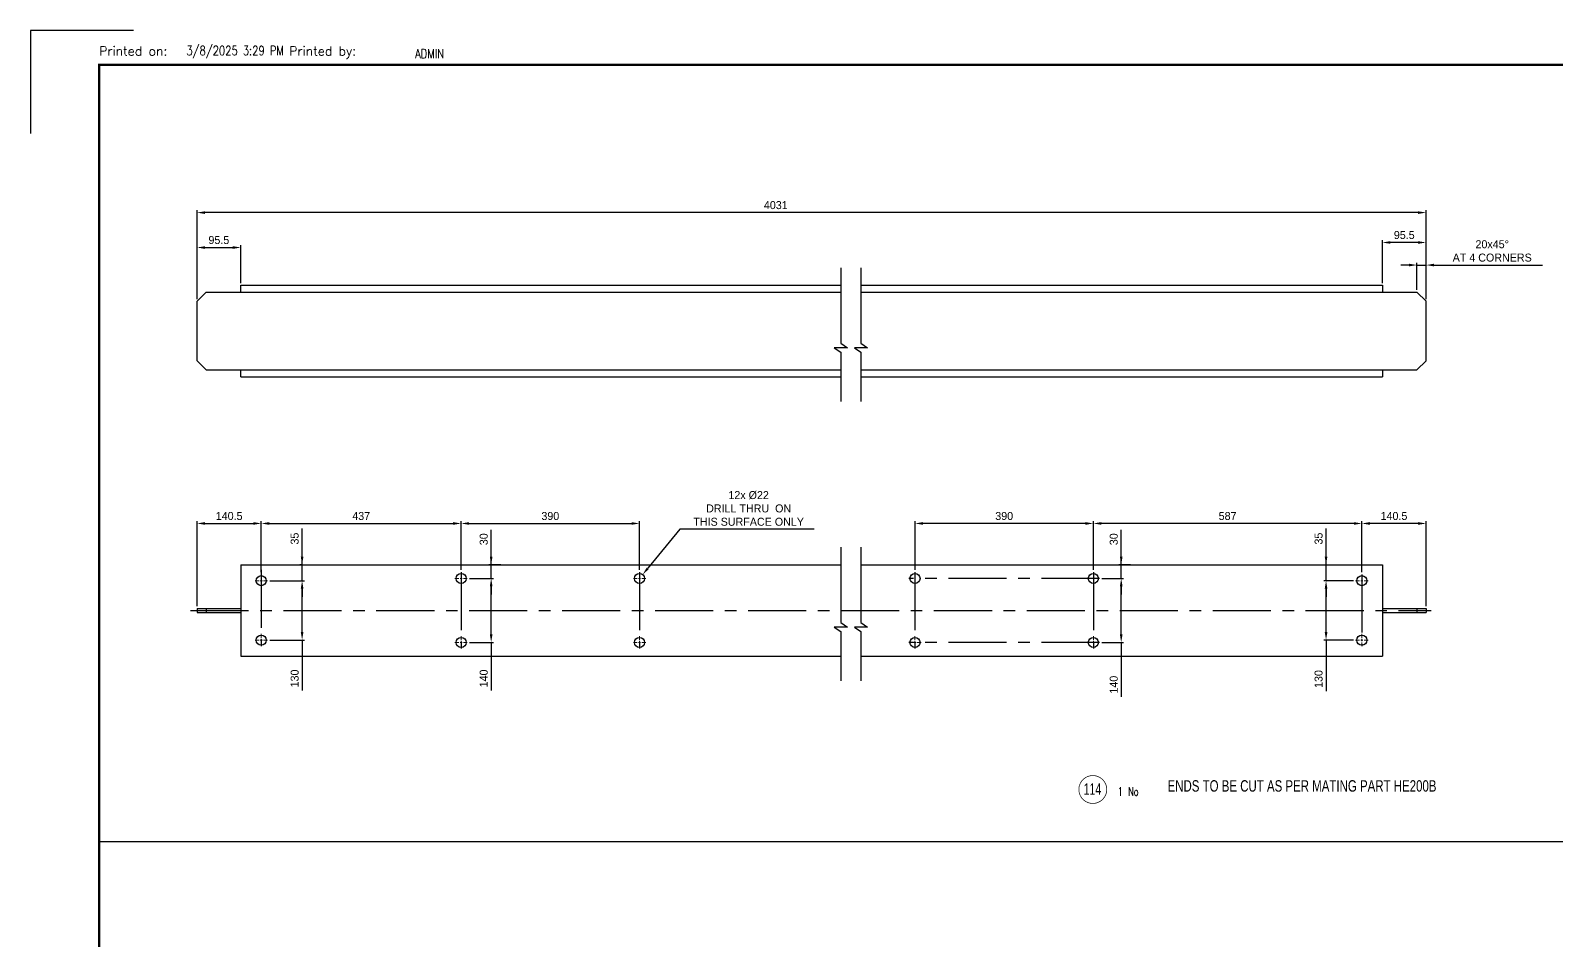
# Model space of a CAD drawing. Header units: millimetres. Extents: x 0 to 16187, y -20471 to 6290.
# Drawn here: x 14129 to 14796, y 1920 to 2318 of the extents above; entities that cross this region are included whole.
import ezdxf
from ezdxf.enums import TextEntityAlignment as Align

# ---------------------------------------------------------------- set-up
doc = ezdxf.new("R2010")
doc.units = ezdxf.units.MM
doc.header["$PDSIZE"] = -1
doc.linetypes.add('CENTERX2', pattern=[20.32, 12.7, -2.54, 2.54, -2.54])
doc.layers.add('BORDER1', color=3, linetype='Continuous')
doc.layers.add('BORDER2', color=7, linetype='Continuous')
doc.styles.add('MtXpl_txt_shx', font='txt.shx', dxfattribs={"height": 0.2})
doc.styles.add('ROMANC', font='ROMANC', dxfattribs={"height": 5})
doc.styles.add('ROMANS', font='ROMANS.shx', dxfattribs={"width": 0.8})
doc.styles.add('ROMANT', font='ROMANT', dxfattribs={"height": 4})
doc.styles.add('SLDTEXTSTYLE0', font='TXT', dxfattribs={"width": 0.75})
doc.styles.add('SLDTEXTSTYLE2', font='TXT', dxfattribs={"width": 0.686449})
doc.dimstyles.new('AM_ISO', dxfattribs={"dimtxt": 3.5, "dimasz": 3.5, "dimexe": 1, "dimexo": 1, "dimgap": 1.5, "dimtad": 1, "dimdsep": 46, "dimtxsty": 'Standard', "dimcen": 0, "dimclrd": 1, "dimclre": 1, "dimclrt": 1, "dimadec": 0, "dimazin": 2, "dimtp": 0.1, "dimtm": 0.1, "dimtfac": 0.71, "dimtdec": 3, "dimtmove": 0, "dimatfit": 3, "dimfxl": 1, "dimlwd": -1, "dimlwe": -1, "dimarcsym": 1})
doc.dimstyles.new('AM_ISO$3', dxfattribs={"dimtxt": 3.5, "dimasz": 3.5, "dimexe": 1, "dimexo": 1, "dimgap": 1.5, "dimtad": 1, "dimtoh": 1, "dimdsep": 46, "dimtxsty": 'Standard', "dimcen": 0, "dimclrd": 1, "dimclre": 1, "dimclrt": 1, "dimadec": 0, "dimazin": 2, "dimtp": 0.1, "dimtm": 0.1, "dimtfac": 0.71, "dimtdec": 3, "dimtofl": 0, "dimtmove": 0, "dimatfit": 0, "dimfxl": 1, "dimlwd": -1, "dimlwe": -1, "dimarcsym": 1})

# ---------------------------------------------------------------- blocks, each defined once
blk = doc.blocks.new('SW_CENTERMARKSYMBOL_40')
at = {"color": 0, "linetype": 'Continuous', "lineweight": 18}
for p, q in [((-1, 0), (-2.7, 0)), ((0, 0), (-0.5, 0)), ((0, 1), (0, 2.7)), ((0, 0), (0, 0.5)), ((0, 0), (0, -0.5)), ((0, 0), (0.5, 0)), ((1, 0), (2.7, 0)), ((0, -1), (0, -2.7))]:
    blk.add_line(p, q, dxfattribs=at)
blk = doc.blocks.new('SW_CENTERMARKSYMBOL_41')
at = {"color": 0, "linetype": 'Continuous', "lineweight": 18}
for p, q in [((-1, 0), (-2.7, 0)), ((0, 0), (-0.5, 0)), ((0, 1), (0, 2.7)), ((0, 0), (0, 0.5)), ((0, 0), (0, -0.5)), ((0, 0), (0.5, 0)), ((1, 0), (2.7, 0)), ((0, -1), (0, -2.7))]:
    blk.add_line(p, q, dxfattribs=at)
blk = doc.blocks.new('SW_CENTERMARKSYMBOL_42')
at = {"color": 0, "linetype": 'Continuous', "lineweight": 18}
for p, q in [((-1, 0), (-2.7, 0)), ((0, 0), (-0.5, 0)), ((0, 1), (0, 2.7)), ((0, 0), (0, 0.5)), ((0, 0), (0, -0.5)), ((0, 0), (0.5, 0)), ((1, 0), (2.7, 0)), ((0, -1), (0, -2.7))]:
    blk.add_line(p, q, dxfattribs=at)
blk = doc.blocks.new('SW_CENTERMARKSYMBOL_43')
at = {"color": 0, "linetype": 'Continuous', "lineweight": 18}
for p, q in [((-1, 0), (-2.7, 0)), ((0, 0), (-0.5, 0)), ((0, 1), (0, 2.7)), ((0, 0), (0, 0.5)), ((0, 0), (0, -0.5)), ((0, 0), (0.5, 0)), ((1, 0), (2.7, 0)), ((0, -1), (0, -2.7))]:
    blk.add_line(p, q, dxfattribs=at)
blk = doc.blocks.new('SW_CENTERMARKSYMBOL_44')
at = {"color": 0, "linetype": 'Continuous', "lineweight": 18}
for p, q in [((-1, 0), (-2.7, 0)), ((0, 0), (-0.5, 0)), ((0, 1), (0, 2.7)), ((0, 0), (0, 0.5)), ((0, 0), (0, -0.5)), ((0, 0), (0.5, 0)), ((1, 0), (2.7, 0)), ((0, -1), (0, -2.7))]:
    blk.add_line(p, q, dxfattribs=at)
blk = doc.blocks.new('SW_CENTERMARKSYMBOL_45')
at = {"color": 0, "linetype": 'Continuous', "lineweight": 18}
for p, q in [((-1, 0), (-2.7, 0)), ((0, 0), (-0.5, 0)), ((0, 1), (0, 2.7)), ((0, 0), (0, 0.5)), ((0, 0), (0, -0.5)), ((0, 0), (0.5, 0)), ((1, 0), (2.7, 0)), ((0, -1), (0, -2.7))]:
    blk.add_line(p, q, dxfattribs=at)
blk = doc.blocks.new('SW_CENTERMARKSYMBOL_47')
at = {"color": 0, "linetype": 'Continuous', "lineweight": 18}
for p, q in [((-1, 0), (-2.7, 0)), ((0, 0), (-0.5, 0)), ((0, 1), (0, 2.7)), ((0, 0), (0, 0.5)), ((0, 0), (0, -0.5)), ((0, 0), (0.5, 0)), ((1, 0), (2.7, 0)), ((0, -1), (0, -2.7))]:
    blk.add_line(p, q, dxfattribs=at)
blk = doc.blocks.new('SW_CENTERMARKSYMBOL_48')
at = {"color": 0, "linetype": 'Continuous', "lineweight": 18}
for p, q in [((-1, 0), (-2.7, 0)), ((0, 0), (-0.5, 0)), ((0, 1), (0, 2.7)), ((0, 0), (0, 0.5)), ((0, 0), (0, -0.5)), ((0, 0), (0.5, 0)), ((1, 0), (2.7, 0)), ((0, -1), (0, -2.7))]:
    blk.add_line(p, q, dxfattribs=at)
blk = doc.blocks.new('SW_CENTERMARKSYMBOL_49')
at = {"color": 0, "linetype": 'Continuous', "lineweight": 18}
for p, q in [((-1, 0), (-2.7, 0)), ((0, 0), (-0.5, 0)), ((0, 1), (0, 2.7)), ((0, 0), (0, 0.5)), ((0, 0), (0, -0.5)), ((0, 0), (0.5, 0)), ((1, 0), (2.7, 0)), ((0, -1), (0, -2.7))]:
    blk.add_line(p, q, dxfattribs=at)
blk = doc.blocks.new('SW_CENTERMARKSYMBOL_50')
at = {"color": 0, "linetype": 'Continuous', "lineweight": 18}
for p, q in [((-1, 0), (-2.7, 0)), ((0, 0), (-0.5, 0)), ((0, 1), (0, 2.7)), ((0, 0), (0, 0.5)), ((0, 0), (0, -0.5)), ((0, 0), (0.5, 0)), ((1, 0), (2.7, 0)), ((0, -1), (0, -2.7))]:
    blk.add_line(p, q, dxfattribs=at)
blk = doc.blocks.new('SW_CENTERMARKSYMBOL_51')
at = {"color": 0, "linetype": 'Continuous', "lineweight": 18}
for p, q in [((-1, 0), (-2.7, 0)), ((0, 0), (-0.5, 0)), ((0, 1), (0, 2.7)), ((0, 0), (0, 0.5)), ((0, 0), (0, -0.5)), ((0, 0), (0.5, 0)), ((1, 0), (2.7, 0)), ((0, -1), (0, -2.7))]:
    blk.add_line(p, q, dxfattribs=at)
blk = doc.blocks.new('*U609')
at = {"layer": 'BORDER1', "color": 154, "true_color": 0x1859a9, "const_width": 1}
blk.add_lwpolyline([(1.81, 811), (1144, 811), (1144, 0), (0, 0), (0, 811)], close=True, dxfattribs=at)
at = {"layer": 'BORDER2'}
blk.add_lwpolyline([(15, 826), (-30, 826), (-30, 781)], dxfattribs=at)
at = {"layer": 'BORDER2', "style": 'ROMANS'}
blk.add_text('Printed on:                 Printed by:', height=4, dxfattribs=at).set_placement((0, 815))
at = {"layer": 'BORDER2', "char_height": 4, "attachment_point": 7, "style": 'ROMANS'}
for s, insert in [('3/8/2025 3:29 PM', (38.14, 813.89)), ('ADMIN', (138.14, 813.89))]:
    blk.add_mtext(s, dxfattribs=dict(at, insert=insert))
at = {"layer": 'BORDER2', "flags": 8}
for tag, height, style, p in [('REV-A', 3.24, 'ROMANS', (986.93, 140.25)), ('RE-A', 8.06, 'ROMANT', (1084.63, 7.17))]:
    blk.add_attdef(tag, text='', height=height, dxfattribs=dict(at, style=style)).set_placement(p, align=Align.CENTER)
at = {"layer": 'BORDER2', "style": 'ROMANS', "width": 3.830216}
blk.add_attdef('DATE-A', text='', height=3.24, dxfattribs=at).set_placement((995.51, 140.25), (1008.51, 140.25), align=Align.FIT)
at = {"layer": 'BORDER2'}
for tag, height, style, p in [('DRN-A', 3.24, 'ROMANS', (1018.38, 140.25)), ('CHD-A', 3.24, 'ROMANS', (1032.35, 140.25)), ('APD-A', 3.24, 'ROMANS', (1046.64, 140.25)), ('CONS_CONT_VEND', 4.2, 'ROMANC', (1061.39, 72.83))]:
    blk.add_attdef(tag, text='', height=height, dxfattribs=dict(at, style=style)).set_placement(p, align=Align.CENTER)
at = {"layer": 'BORDER2', "style": 'ROMANS', "width": 0.8}
for tag, p, height in [('1:X', (997.23, 122.55), 3.5), ('LOC', (1042.74, 122.55), 3.5), ('PROJ_NO', (1118.64, 122.55), 3.5), ('CONS_DRG_NO', (1011, 63), 3)]:
    blk.add_attdef(tag, p, '', height=height, dxfattribs=at)
at = {"layer": 'BORDER2', "lineweight": 30, "width": 0.8, "flags": 104}
blk.add_attdef('COMMENTS-A', text='', height=2.2, dxfattribs=at).set_placement((1055.21, 142.07), align=Align.MIDDLE_LEFT)
at = {"layer": 'BORDER2', "style": 'ROMANS', "width": 0.8}
for tag, p in [('PROJECT_TITLE_1', (1061.07, 55.35)), ('PROJECT_TITLE_2', (1061.07, 49.3))]:
    blk.add_attdef(tag, text='', height=3.5, dxfattribs=at).set_placement(p, align=Align.MIDDLE)
at = {"layer": 'BORDER2', "style": 'ROMANT', "width": 0.8}
for tag, p in [('DRG_TITLE_1', (1061.07, 36.31)), ('DRG_TITLE_2', (1061.07, 28.31)), ('DRG_TITLE_3', (1061.07, 20.31))]:
    blk.add_attdef(tag, text='', height=5, dxfattribs=at).set_placement(p, align=Align.CENTER)
at = {"layer": 'BORDER2', "style": 'ROMANT'}
for tag, p in [('AR', (995, 7.17)), ('PA', (1011.74, 7.17)), ('DC', (1028.45, 7.17)), ('TS', (1120.84, 7.17))]:
    blk.add_attdef(tag, p, '', height=8.06, dxfattribs=at)
for tag, p in [('SRNO', (1074.7, 7.17)), ('SH', (1115.8, 7.18))]:
    blk.add_attdef(tag, text='', height=8.06, dxfattribs=at).set_placement(p, align=Align.RIGHT)
at = {"layer": 'BORDER2', "style": 'ROMANS', "flags": 2}
blk.add_attdef('TB_VERSION', text='', height=2, dxfattribs=at).set_placement((1, -1), align=Align.TOP_LEFT)
blk = doc.blocks.new('*D5116')
at = {"color": 1, "linetype": 'ByBlock'}
for p, q in [((14201.61, 2200.5), (14201.61, 2239.32)), ((14735.58, 2238.32), (14205.11, 2238.32)), ((14739.08, 2200.5), (14739.08, 2239.32))]:
    blk.add_line(p, q, dxfattribs=at)
at = {"color": 1}
for points in [[(14205.11, 2238.9), (14205.11, 2237.73), (14201.61, 2238.32)], [(14735.58, 2237.73), (14735.58, 2238.9), (14739.08, 2238.32)]]:
    blk.add_solid(points, dxfattribs=at)
at = {"layer": 'Defpoints', "color": 0}
for p in [(14201.61, 2238.32), (14201.61, 2199.5), (14739.08, 2199.5)]:
    blk.add_point(p, dxfattribs=at)
at = {"color": 1, "insert": (14454.7, 2241.57), "char_height": 3.5, "attachment_point": 5}
blk.add_mtext('4031', dxfattribs=at)
blk = doc.blocks.new('*D5117')
at = {"color": 1, "linetype": 'ByBlock'}
for p, q in [((14719.98, 2207.5), (14719.98, 2226.24)), ((14735.58, 2225.24), (14723.48, 2225.24)), ((14739.08, 2200.5), (14739.08, 2226.24))]:
    blk.add_line(p, q, dxfattribs=at)
at = {"color": 1}
for points in [[(14723.48, 2225.82), (14723.48, 2224.66), (14719.98, 2225.24)], [(14735.58, 2224.66), (14735.58, 2225.82), (14739.08, 2225.24)]]:
    blk.add_solid(points, dxfattribs=at)
at = {"layer": 'Defpoints', "color": 0}
for p in [(14719.98, 2225.24), (14719.98, 2206.5), (14739.08, 2199.5)]:
    blk.add_point(p, dxfattribs=at)
at = {"color": 1, "insert": (14729.53, 2228.49), "char_height": 3.5, "attachment_point": 5}
blk.add_mtext('95.5', dxfattribs=at)
blk = doc.blocks.new('*D5118')
at = {"color": 1, "linetype": 'ByBlock'}
for p, q in [((14201.61, 2200.5), (14201.61, 2224.04)), ((14205.11, 2223.04), (14217.21, 2223.04)), ((14220.71, 2207.5), (14220.71, 2224.04))]:
    blk.add_line(p, q, dxfattribs=at)
at = {"color": 1}
for points in [[(14205.11, 2223.62), (14205.11, 2222.45), (14201.61, 2223.04)], [(14217.21, 2222.45), (14217.21, 2223.62), (14220.71, 2223.04)]]:
    blk.add_solid(points, dxfattribs=at)
at = {"layer": 'Defpoints', "color": 0}
for p in [(14220.71, 2223.04), (14220.71, 2206.5), (14201.61, 2199.5)]:
    blk.add_point(p, dxfattribs=at)
at = {"color": 1, "insert": (14211.16, 2226.29), "char_height": 3.5, "attachment_point": 5}
blk.add_mtext('95.5', dxfattribs=at)
blk = doc.blocks.new('*D5119')
at = {"color": 1, "linetype": 'ByBlock'}
for p, q in [((14710.98, 2080.98), (14710.98, 2103.32)), ((14735.58, 2102.32), (14714.48, 2102.32)), ((14739.08, 2066.18), (14739.08, 2103.32))]:
    blk.add_line(p, q, dxfattribs=at)
at = {"color": 1}
for points in [[(14714.48, 2102.9), (14714.48, 2101.73), (14710.98, 2102.32)], [(14735.58, 2101.73), (14735.58, 2102.9), (14739.08, 2102.32)]]:
    blk.add_solid(points, dxfattribs=at)
at = {"layer": 'Defpoints', "color": 0}
for p in [(14710.98, 2102.32), (14710.98, 2079.98), (14739.08, 2065.18)]:
    blk.add_point(p, dxfattribs=at)
at = {"color": 1, "insert": (14725.03, 2105.57), "char_height": 3.5, "attachment_point": 5}
blk.add_mtext('140.5', dxfattribs=at)
blk = doc.blocks.new('*D5120')
at = {"color": 1, "linetype": 'ByBlock'}
for p, q in [((14593.58, 2081.98), (14593.58, 2103.32)), ((14707.48, 2102.32), (14597.08, 2102.32)), ((14710.98, 2080.98), (14710.98, 2103.32))]:
    blk.add_line(p, q, dxfattribs=at)
at = {"color": 1}
for points in [[(14597.08, 2102.9), (14597.08, 2101.73), (14593.58, 2102.32)], [(14707.48, 2101.73), (14707.48, 2102.9), (14710.98, 2102.32)]]:
    blk.add_solid(points, dxfattribs=at)
at = {"layer": 'Defpoints', "color": 0}
for p in [(14593.58, 2102.32), (14593.58, 2080.98), (14710.98, 2079.98)]:
    blk.add_point(p, dxfattribs=at)
at = {"color": 1, "insert": (14652.28, 2105.57), "char_height": 3.5, "attachment_point": 5}
blk.add_mtext('587', dxfattribs=at)
blk = doc.blocks.new('*D5121')
at = {"color": 1, "linetype": 'ByBlock'}
for p, q in [((14515.58, 2081.98), (14515.58, 2103.32)), ((14590.08, 2102.32), (14519.08, 2102.32)), ((14593.58, 2081.98), (14593.58, 2103.32))]:
    blk.add_line(p, q, dxfattribs=at)
at = {"color": 1}
for points in [[(14519.08, 2102.9), (14519.08, 2101.73), (14515.58, 2102.32)], [(14590.08, 2101.73), (14590.08, 2102.9), (14593.58, 2102.32)]]:
    blk.add_solid(points, dxfattribs=at)
at = {"layer": 'Defpoints', "color": 0}
for p in [(14515.58, 2102.32), (14515.58, 2080.98), (14593.58, 2080.98)]:
    blk.add_point(p, dxfattribs=at)
at = {"color": 1, "insert": (14554.58, 2105.57), "char_height": 3.5, "attachment_point": 5}
blk.add_mtext('390', dxfattribs=at)
blk = doc.blocks.new('*D5122')
at = {"color": 1, "linetype": 'ByBlock'}
for p, q in [((14201.61, 2066.18), (14201.61, 2103.32)), ((14205.11, 2102.32), (14226.21, 2102.32)), ((14229.71, 2080.98), (14229.71, 2103.32))]:
    blk.add_line(p, q, dxfattribs=at)
at = {"color": 1}
for points in [[(14205.11, 2102.9), (14205.11, 2101.73), (14201.61, 2102.32)], [(14226.21, 2101.73), (14226.21, 2102.9), (14229.71, 2102.32)]]:
    blk.add_solid(points, dxfattribs=at)
at = {"layer": 'Defpoints', "color": 0}
for p in [(14229.71, 2102.32), (14229.71, 2079.98), (14201.61, 2065.18)]:
    blk.add_point(p, dxfattribs=at)
at = {"color": 1, "insert": (14215.66, 2105.57), "char_height": 3.5, "attachment_point": 5}
blk.add_mtext('140.5', dxfattribs=at)
blk = doc.blocks.new('*D5123')
at = {"color": 1, "linetype": 'ByBlock'}
for p, q in [((14229.71, 2080.98), (14229.71, 2103.32)), ((14233.21, 2102.32), (14313.61, 2102.32)), ((14317.11, 2081.98), (14317.11, 2103.32))]:
    blk.add_line(p, q, dxfattribs=at)
at = {"color": 1}
for points in [[(14233.21, 2102.9), (14233.21, 2101.73), (14229.71, 2102.32)], [(14313.61, 2101.73), (14313.61, 2102.9), (14317.11, 2102.32)]]:
    blk.add_solid(points, dxfattribs=at)
at = {"layer": 'Defpoints', "color": 0}
for p in [(14317.11, 2102.32), (14229.71, 2079.98), (14317.11, 2080.98)]:
    blk.add_point(p, dxfattribs=at)
at = {"color": 1, "insert": (14273.41, 2105.57), "char_height": 3.5, "attachment_point": 5}
blk.add_mtext('437', dxfattribs=at)
blk = doc.blocks.new('*D5124')
at = {"color": 1, "linetype": 'ByBlock'}
for p, q in [((14317.11, 2081.98), (14317.11, 2103.32)), ((14320.61, 2102.32), (14391.61, 2102.32)), ((14395.11, 2081.98), (14395.11, 2103.32))]:
    blk.add_line(p, q, dxfattribs=at)
at = {"color": 1}
for points in [[(14320.61, 2102.9), (14320.61, 2101.73), (14317.11, 2102.32)], [(14391.61, 2101.73), (14391.61, 2102.9), (14395.11, 2102.32)]]:
    blk.add_solid(points, dxfattribs=at)
at = {"layer": 'Defpoints', "color": 0}
for p in [(14395.11, 2102.32), (14317.11, 2080.98), (14395.11, 2080.98)]:
    blk.add_point(p, dxfattribs=at)
at = {"color": 1, "insert": (14356.11, 2105.57), "char_height": 3.5, "attachment_point": 5}
blk.add_mtext('390', dxfattribs=at)
blk = doc.blocks.new('*D5125')
at = {"color": 1, "linetype": 'ByBlock'}
for p, q in [((14233.41, 2077.28), (14248.57, 2077.28)), ((14247.57, 2054.78), (14247.57, 2073.78)), ((14233.41, 2051.28), (14248.57, 2051.28)), ((14247.57, 2051.28), (14247.57, 2029.22))]:
    blk.add_line(p, q, dxfattribs=at)
at = {"color": 1}
for points in [[(14248.15, 2073.78), (14246.98, 2073.78), (14247.57, 2077.28)], [(14246.98, 2054.78), (14248.15, 2054.78), (14247.57, 2051.28)]]:
    blk.add_solid(points, dxfattribs=at)
at = {"layer": 'Defpoints', "color": 0}
for p in [(14232.41, 2077.28), (14247.57, 2077.28), (14232.41, 2051.28)]:
    blk.add_point(p, dxfattribs=at)
at = {"color": 1, "insert": (14244.32, 2034.51), "char_height": 3.5, "attachment_point": 5, "rotation": 90}
blk.add_mtext('130', dxfattribs=at)
blk = doc.blocks.new('*D5126')
at = {"color": 1, "linetype": 'ByBlock'}
for p, q in [((14320.81, 2078.28), (14331.24, 2078.28)), ((14330.24, 2053.78), (14330.24, 2074.78)), ((14320.81, 2050.28), (14331.24, 2050.28)), ((14330.24, 2050.28), (14330.24, 2029.22))]:
    blk.add_line(p, q, dxfattribs=at)
at = {"color": 1}
for points in [[(14330.83, 2074.78), (14329.66, 2074.78), (14330.24, 2078.28)], [(14329.66, 2053.78), (14330.83, 2053.78), (14330.24, 2050.28)]]:
    blk.add_solid(points, dxfattribs=at)
at = {"layer": 'Defpoints', "color": 0}
for p in [(14319.81, 2078.28), (14330.24, 2078.28), (14319.81, 2050.28)]:
    blk.add_point(p, dxfattribs=at)
at = {"color": 1, "insert": (14326.99, 2034.51), "char_height": 3.5, "attachment_point": 5, "rotation": 90}
blk.add_mtext('140', dxfattribs=at)
blk = doc.blocks.new('*D5127')
at = {"color": 1, "linetype": 'ByBlock'}
for p, q in [((14707.28, 2077.28), (14694.33, 2077.28)), ((14695.33, 2054.78), (14695.33, 2073.78)), ((14707.28, 2051.28), (14694.33, 2051.28)), ((14695.33, 2051.28), (14695.33, 2028.98))]:
    blk.add_line(p, q, dxfattribs=at)
at = {"color": 1}
for points in [[(14695.92, 2073.78), (14694.75, 2073.78), (14695.33, 2077.28)], [(14694.75, 2054.78), (14695.92, 2054.78), (14695.33, 2051.28)]]:
    blk.add_solid(points, dxfattribs=at)
at = {"layer": 'Defpoints', "color": 0}
for p in [(14695.33, 2077.28), (14708.28, 2077.28), (14708.28, 2051.28)]:
    blk.add_point(p, dxfattribs=at)
at = {"color": 1, "insert": (14692.08, 2034.27), "char_height": 3.5, "attachment_point": 5, "rotation": 90}
blk.add_mtext('130', dxfattribs=at)
blk = doc.blocks.new('*D5128')
at = {"color": 1, "linetype": 'ByBlock'}
for p, q in [((14597.28, 2078.28), (14606.75, 2078.28)), ((14605.75, 2053.78), (14605.75, 2074.78)), ((14597.28, 2050.28), (14606.75, 2050.28)), ((14605.75, 2050.28), (14605.75, 2026.51))]:
    blk.add_line(p, q, dxfattribs=at)
at = {"color": 1}
for points in [[(14606.34, 2074.78), (14605.17, 2074.78), (14605.75, 2078.28)], [(14605.17, 2053.78), (14606.34, 2053.78), (14605.75, 2050.28)]]:
    blk.add_solid(points, dxfattribs=at)
at = {"layer": 'Defpoints', "color": 0}
for p in [(14596.28, 2078.28), (14605.75, 2078.28), (14596.28, 2050.28)]:
    blk.add_point(p, dxfattribs=at)
at = {"color": 1, "insert": (14602.5, 2031.8), "char_height": 3.5, "attachment_point": 5, "rotation": 90}
blk.add_mtext('140', dxfattribs=at)
blk = doc.blocks.new('*D5130')
at = {"color": 1, "linetype": 'ByBlock'}
for p, q in [((14412.75, 2099.8), (14398.73, 2082.69)), ((14471.42, 2099.8), (14412.75, 2099.8))]:
    blk.add_line(p, q, dxfattribs=at)
at = {"color": 1}
blk.add_solid([(14398.28, 2083.06), (14399.18, 2082.32), (14396.51, 2079.99)], dxfattribs=at)
at = {"layer": 'Defpoints', "color": 0}
for p in [(14393.72, 2076.58), (14396.51, 2079.99)]:
    blk.add_point(p, dxfattribs=at)
at = {"color": 1, "insert": (14442.83, 2108.88), "char_height": 3.5, "attachment_point": 5}
blk.add_mtext('12x %%c22\\PDRILL THRU  ON\\PTHIS SURFACE ONLY', dxfattribs=at)
blk = doc.blocks.new('*D5134')
at = {"color": 1, "linetype": 'ByBlock'}
for p, q in [((14695.33, 2084.28), (14695.33, 2100.12)), ((14695.33, 2087.78), (14695.33, 2091.28)), ((14694.39, 2084.28), (14694.33, 2084.28)), ((14695.33, 2077.28), (14695.33, 2084.28)), ((14694.37, 2077.28), (14694.33, 2077.28)), ((14695.33, 2073.78), (14695.33, 2070.28))]:
    blk.add_line(p, q, dxfattribs=at)
at = {"color": 1}
for points in [[(14694.75, 2087.78), (14695.92, 2087.78), (14695.33, 2084.28)], [(14695.92, 2073.78), (14694.75, 2073.78), (14695.33, 2077.28)]]:
    blk.add_solid(points, dxfattribs=at)
at = {"layer": 'Defpoints', "color": 0}
for p in [(14695.33, 2084.28), (14695.39, 2084.28), (14695.37, 2077.28)]:
    blk.add_point(p, dxfattribs=at)
at = {"color": 1, "insert": (14692.08, 2095.7), "char_height": 3.5, "attachment_point": 5, "rotation": 90}
blk.add_mtext('35', dxfattribs=at)
blk = doc.blocks.new('*D5135')
at = {"color": 1, "linetype": 'ByBlock'}
for p, q in [((14605.75, 2084.28), (14605.75, 2099.53)), ((14605.75, 2087.78), (14605.75, 2091.28)), ((14609.83, 2084.28), (14604.75, 2084.28)), ((14605.75, 2078.28), (14605.75, 2084.28)), ((14597.28, 2078.28), (14606.75, 2078.28)), ((14605.75, 2074.78), (14605.75, 2071.28))]:
    blk.add_line(p, q, dxfattribs=at)
at = {"color": 1}
for points in [[(14605.17, 2087.78), (14606.34, 2087.78), (14605.75, 2084.28)], [(14606.34, 2074.78), (14605.17, 2074.78), (14605.75, 2078.28)]]:
    blk.add_solid(points, dxfattribs=at)
at = {"layer": 'Defpoints', "color": 0}
for p in [(14605.75, 2084.28), (14610.83, 2084.28), (14596.28, 2078.28)]:
    blk.add_point(p, dxfattribs=at)
at = {"color": 1, "insert": (14602.5, 2095.41), "char_height": 3.5, "attachment_point": 5, "rotation": 90}
blk.add_mtext('30', dxfattribs=at)
blk = doc.blocks.new('*D5143')
at = {"color": 1, "linetype": 'ByBlock'}
for p, q in [((14735.08, 2204.5), (14735.08, 2216.36)), ((14739.08, 2200.5), (14739.08, 2216.36)), ((14731.58, 2215.36), (14728.08, 2215.36)), ((14735.08, 2215.36), (14739.08, 2215.36)), ((14742.58, 2215.36), (14789.91, 2215.36))]:
    blk.add_line(p, q, dxfattribs=at)
at = {"color": 1}
for points in [[(14731.58, 2214.78), (14731.58, 2215.95), (14735.08, 2215.36)], [(14742.58, 2215.95), (14742.58, 2214.78), (14739.08, 2215.36)]]:
    blk.add_solid(points, dxfattribs=at)
at = {"layer": 'Defpoints', "color": 0}
for p in [(14739.08, 2215.36), (14735.08, 2203.5), (14739.08, 2199.5)]:
    blk.add_point(p, dxfattribs=at)
at = {"color": 1, "insert": (14767.99, 2221.53), "char_height": 3.5, "attachment_point": 5}
blk.add_mtext('20x45%%D\\PAT 4 CORNERS', dxfattribs=at)
blk = doc.blocks.new('*D5144')
at = {"color": 1, "linetype": 'ByBlock'}
for p, q in [((14247.57, 2084.28), (14247.57, 2100.12)), ((14247.57, 2087.78), (14247.57, 2091.28)), ((14247.22, 2084.28), (14246.57, 2084.28)), ((14247.57, 2077.28), (14247.57, 2084.28)), ((14246.57, 2077.28), (14246.57, 2077.28)), ((14247.57, 2073.78), (14247.57, 2070.28))]:
    blk.add_line(p, q, dxfattribs=at)
at = {"color": 1}
for points in [[(14246.98, 2087.78), (14248.15, 2087.78), (14247.57, 2084.28)], [(14248.15, 2073.78), (14246.98, 2073.78), (14247.57, 2077.28)]]:
    blk.add_solid(points, dxfattribs=at)
at = {"layer": 'Defpoints', "color": 0}
for p in [(14247.57, 2084.28), (14248.22, 2084.28), (14247.57, 2077.28)]:
    blk.add_point(p, dxfattribs=at)
at = {"color": 1, "insert": (14244.32, 2095.7), "char_height": 3.5, "attachment_point": 5, "rotation": 90}
blk.add_mtext('35', dxfattribs=at)
blk = doc.blocks.new('*D5145')
at = {"color": 1, "linetype": 'ByBlock'}
for p, q in [((14330.24, 2084.28), (14330.24, 2099.53)), ((14330.24, 2087.78), (14330.24, 2091.28)), ((14334.44, 2084.28), (14329.24, 2084.28)), ((14330.24, 2078.28), (14330.24, 2084.28)), ((14320.81, 2078.28), (14331.24, 2078.28)), ((14330.24, 2074.78), (14330.24, 2071.28))]:
    blk.add_line(p, q, dxfattribs=at)
at = {"color": 1}
for points in [[(14329.66, 2087.78), (14330.83, 2087.78), (14330.24, 2084.28)], [(14330.83, 2074.78), (14329.66, 2074.78), (14330.24, 2078.28)]]:
    blk.add_solid(points, dxfattribs=at)
at = {"layer": 'Defpoints', "color": 0}
for p in [(14330.24, 2084.28), (14335.44, 2084.28), (14319.81, 2078.28)]:
    blk.add_point(p, dxfattribs=at)
at = {"color": 1, "insert": (14326.99, 2095.41), "char_height": 3.5, "attachment_point": 5, "rotation": 90}
blk.add_mtext('30', dxfattribs=at)

msp = doc.modelspace()

# ---------------------------------------------------------------- linework, layer by layer
for p, q in [((14483.07633, 2214.20576), (14483.07633, 2181.18137)), ((14491.86722, 2214.20576), (14491.86722, 2181.18137)), ((14205.61445, 2203.50473), (14201.61445, 2199.50473)), ((14735.07553, 2203.50473), (14739.07553, 2199.50473)), ((14486.02762, 2179.21038), (14480.27442, 2179.21038)), ((14480.27442, 2179.21038), (14483.07633, 2177.32867)), ((14483.07633, 2181.18137), (14486.02762, 2179.21038)), ((14483.07633, 2177.32867), (14483.07633, 2155.68079)), ((14494.81852, 2179.21038), (14489.06531, 2179.21038)), ((14489.06531, 2179.21038), (14491.86722, 2177.32867)), ((14491.86722, 2181.18137), (14494.81852, 2179.21038)), ((14491.86722, 2177.32867), (14491.86722, 2155.68079)), ((14205.61445, 2169.50473), (14201.61445, 2173.50473)), ((14735.07553, 2169.50473), (14739.07553, 2173.50473)), ((14483.07633, 2091.98479), (14483.07633, 2058.9604)), ((14491.86722, 2091.98479), (14491.86722, 2058.9604)), ((14205.61445, 2065.18376), (14205.61445, 2063.38376)), ((14735.07553, 2065.18376), (14735.07553, 2063.38376)), ((14486.02762, 2056.98941), (14480.27442, 2056.98941)), ((14480.27442, 2056.98941), (14483.07633, 2055.1077)), ((14483.07633, 2058.9604), (14486.02762, 2056.98941)), ((14494.81852, 2056.98941), (14489.06531, 2056.98941)), ((14489.06531, 2056.98941), (14491.86722, 2055.1077)), ((14491.86722, 2058.9604), (14494.81852, 2056.98941)), ((14483.07633, 2055.1077), (14483.07633, 2033.45982)), ((14491.86722, 2055.1077), (14491.86722, 2033.45982)), ((14158.80044, 1963.22933), (15137.80044, 1963.22933))]:
    msp.add_line(p, q)
at = {"color": 7, "linetype": 'Continuous', "lineweight": 25}
for p, q in [((14205.61445, 2203.50473), (14220.71445, 2203.50473)), ((14220.71445, 2203.50473), (14220.71445, 2206.50473)), ((14220.71445, 2206.50473), (14483.07633, 2206.50473)), ((14220.71445, 2203.50473), (14483.07633, 2203.50473)), ((14491.86722, 2206.50473), (14719.97553, 2206.50473)), ((14491.86722, 2203.50473), (14719.97553, 2203.50473)), ((14719.97553, 2206.50473), (14719.97553, 2203.50473)), ((14719.97553, 2203.50473), (14735.07553, 2203.50473)), ((14201.61445, 2173.50473), (14201.61445, 2199.50473)), ((14739.07553, 2173.50473), (14739.07553, 2199.50473)), ((14205.61445, 2169.50473), (14220.71445, 2169.50473)), ((14220.71445, 2166.50473), (14220.71445, 2169.50473)), ((14220.71445, 2169.50473), (14483.07633, 2169.50473)), ((14491.86722, 2169.50473), (14719.97553, 2169.50473)), ((14719.97553, 2169.50473), (14719.97553, 2166.50473)), ((14719.97553, 2169.50473), (14735.07553, 2169.50473)), ((14220.71445, 2166.50473), (14483.07633, 2166.50473)), ((14491.86722, 2166.50473), (14719.97553, 2166.50473)), ((14220.71445, 2084.28376), (14220.71445, 2064.28376)), ((14220.71445, 2084.28376), (14483.07633, 2084.28376)), ((14491.86722, 2084.28376), (14719.97553, 2084.28376)), ((14719.97553, 2084.28376), (14719.97553, 2064.28376)), ((14201.61445, 2065.18376), (14201.61445, 2064.28376)), ((14201.61445, 2065.18376), (14220.71445, 2065.18376)), ((14201.61445, 2064.28376), (14201.61445, 2063.38376)), ((14201.61445, 2063.38376), (14220.71445, 2063.38376)), ((14220.71445, 2064.28376), (14220.71445, 2044.28376)), ((14719.97553, 2065.18376), (14739.07553, 2065.18376)), ((14719.97553, 2064.28376), (14719.97553, 2044.28376)), ((14719.97553, 2063.38376), (14739.07553, 2063.38376)), ((14739.07553, 2065.18376), (14739.07553, 2064.28376)), ((14739.07553, 2064.28376), (14739.07553, 2063.38376)), ((14220.71445, 2044.28376), (14483.07633, 2044.28376)), ((14491.86722, 2044.28376), (14719.97553, 2044.28376))]:
    msp.add_line(p, q, dxfattribs=at)
at = {"color": 3, "linetype": 'CENTERX2', "lineweight": 25, "ltscale": 2}
for p, q in [((14229.71445, 2081.98376), (14229.71445, 2048.58376)), ((14317.11445, 2080.98376), (14317.11445, 2047.58376)), ((14395.11445, 2080.98376), (14395.11445, 2047.58376)), ((14596.27553, 2078.28376), (14512.87553, 2078.28376)), ((14515.57553, 2080.98376), (14515.57553, 2047.58376)), ((14593.57553, 2080.98376), (14593.57553, 2047.58376)), ((14710.97553, 2079.98376), (14710.97553, 2048.58376)), ((14198.73295, 2064.28376), (14741.23235, 2064.28376)), ((14596.27553, 2050.28376), (14512.87553, 2050.28376))]:
    msp.add_line(p, q, dxfattribs=at)
at = {"color": 0, "linetype": 'Continuous', "lineweight": 18}
msp.add_line((14515.57553, 2080.98376), (14515.57553, 2075.58376), dxfattribs=at)
at = {"color": 2, "const_width": 0.3125}
msp.add_lwpolyline([(14587.23656, 1985.93474, -1), (14599.42406, 1985.93474, -1)], format="xyb", close=True, dxfattribs=at)
at = {"color": 7, "linetype": 'Continuous', "lineweight": 25}
for centre in [(14229.71445, 2077.28376), (14317.11445, 2078.28376), (14395.11445, 2078.28376), (14515.57553, 2078.28376), (14593.57553, 2078.28376), (14710.97553, 2077.28376), (14229.71445, 2051.28376), (14317.11445, 2050.28376), (14395.11445, 2050.28376), (14515.57553, 2050.28376), (14593.57553, 2050.28376), (14710.97553, 2051.28376)]:
    msp.add_circle(centre, 2.2, dxfattribs=at)

# ---------------------------------------------------------------- block references
at = {"color": 7, "linetype": 'Continuous', "lineweight": 0}
for name, p in [('SW_CENTERMARKSYMBOL_50', (14229.71445, 2077.28376)), ('SW_CENTERMARKSYMBOL_48', (14317.11445, 2078.28376)), ('SW_CENTERMARKSYMBOL_49', (14395.11445, 2078.28376)), ('SW_CENTERMARKSYMBOL_47', (14593.57553, 2078.28376)), ('SW_CENTERMARKSYMBOL_51', (14710.97553, 2077.28376)), ('SW_CENTERMARKSYMBOL_44', (14229.71445, 2051.28376)), ('SW_CENTERMARKSYMBOL_42', (14317.11445, 2050.28376)), ('SW_CENTERMARKSYMBOL_43', (14395.11445, 2050.28376)), ('SW_CENTERMARKSYMBOL_40', (14515.57553, 2050.28376)), ('SW_CENTERMARKSYMBOL_41', (14593.57553, 2050.28376)), ('SW_CENTERMARKSYMBOL_45', (14710.97553, 2051.28376))]:
    msp.add_blockref(name, p, dxfattribs=at)
at = {"layer": 'BORDER1'}
msp.add_blockref('*U609', (14158.80044, 1491.98256), dxfattribs=at)

# ---------------------------------------------------------------- texts
at = {"color": 2, "lineweight": 25, "style": 'SLDTEXTSTYLE2', "width": 0.686449}
msp.add_text('114', height=5, dxfattribs=at).set_placement((14593.16383, 1986.12771), align=Align.MIDDLE_CENTER)
at = {"style": 'SLDTEXTSTYLE0', "width": 0.75}
msp.add_text('ENDS TO BE CUT AS PER MATING PART HE200B', height=5, dxfattribs=at).set_placement((14626.02508, 1984.99787))
at = {"color": 2, "lineweight": 25, "style": 'MtXpl_txt_shx', "width": 0.6875}
msp.add_text('1 No', height=3.75, dxfattribs=at).set_placement((14604.27479, 1983.18215))

# ---------------------------------------------------------------- dimensions: what is measured, and where the dimension line sits
dim = msp.add_linear_dim(base=(14201.61445, 2238.31659), p1=(14739.07553, 2199.50473), p2=(14201.61445, 2199.50473), text='4031', dimstyle='AM_ISO', override={"dimtxt": 3.5, "dimlfac": 5, "dimtxsty": 'Standard'})
dim.commit()
dim.dimension.update_dxf_attribs({"geometry": '*D5116', "text_midpoint": (14454.69657, 2238.31659), "dimtype": 160})
for base, p1, p2, picture, middle in [((14719.97553, 2225.24142), (14739.07553, 2199.50473), (14719.97553, 2206.50473), '*D5117', (14729.52553, 2228.49142)), ((14220.71445, 2223.03707), (14201.61445, 2199.50473), (14220.71445, 2206.50473), '*D5118', (14211.16445, 2226.28707)), ((14229.71445, 2102.31632), (14201.61445, 2065.18376), (14229.71445, 2079.98376), '*D5122', (14215.66445, 2105.56632)), ((14317.11445, 2102.31632), (14229.71445, 2079.98376), (14317.11445, 2080.98376), '*D5123', (14273.41445, 2105.56632)), ((14395.11445, 2102.31632), (14317.11445, 2080.98376), (14395.11445, 2080.98376), '*D5124', (14356.11445, 2105.56632)), ((14515.57553, 2102.31632), (14593.57553, 2080.98376), (14515.57553, 2080.98376), '*D5121', (14554.57553, 2105.56632)), ((14710.97553, 2102.31632), (14739.07553, 2065.18376), (14710.97553, 2079.98376), '*D5119', (14725.02553, 2105.56632))]:
    dim = msp.add_linear_dim(base=base, p1=p1, p2=p2, dimstyle='AM_ISO', override={"dimtxt": 3.5, "dimlfac": 5})
    dim.commit()
    dim.dimension.update_dxf_attribs({"geometry": picture, "text_midpoint": middle})
dim = msp.add_linear_dim(base=(14739.07553, 2215.36476), p1=(14735.07553, 2203.50473), p2=(14739.07553, 2199.50473), text='<>x45%%D\\PAT 4 CORNERS', dimstyle='AM_ISO', override={"dimtxt": 3.5, "dimlfac": 5, "dimtxsty": 'Standard'})
dim.commit()
dim.dimension.update_dxf_attribs({"geometry": '*D5143', "text_midpoint": (14767.9922, 2221.53143)})
dim = msp.add_diameter_dim_2p(p1=(14393.71971, 2076.58238), p2=(14396.50919, 2079.98514), text='12x <>\\PDRILL THRU  ON\\PTHIS SURFACE ONLY', dimstyle='AM_ISO$3', override={"dimtxt": 3.5, "dimlfac": 5, "dimtxsty": 'Standard'})
dim.commit()
dim.dimension.update_dxf_attribs({"geometry": '*D5130', "text_midpoint": (14442.83439, 2099.79789), "dimtype": 163})
dim = msp.add_linear_dim(base=(14593.57553, 2102.31632), p1=(14710.97553, 2079.98376), p2=(14593.57553, 2080.98376), dimstyle='AM_ISO', override={"dimtxt": 3.5, "dimlfac": 5})
dim.commit()
dim.dimension.update_dxf_attribs({"geometry": '*D5120', "text_midpoint": (14652.27553, 2102.31632), "dimtype": 160})
for base, p1, p2, picture, middle in [((14247.56527, 2084.28376), (14247.56527, 2077.28376), (14248.2179, 2084.28376), '*D5144', (14247.56527, 2095.70043)), ((14330.24468, 2084.28376), (14319.81445, 2078.28376), (14335.44323, 2084.28376), '*D5145', (14330.24468, 2095.40876)), ((14605.75487, 2084.28376), (14596.27553, 2078.28376), (14610.82915, 2084.28376), '*D5135', (14605.75487, 2095.40876)), ((14695.33271, 2084.28376), (14695.3683, 2077.28376), (14695.39143, 2084.28376), '*D5134', (14695.33271, 2095.70043)), ((14247.56527, 2077.28376), (14232.41445, 2051.28376), (14232.41445, 2077.28376), '*D5125', (14247.56527, 2034.50683)), ((14330.24468, 2078.28376), (14319.81445, 2050.28376), (14319.81445, 2078.28376), '*D5126', (14330.24468, 2034.50683)), ((14605.75487, 2078.28376), (14596.27553, 2050.28376), (14596.27553, 2078.28376), '*D5128', (14605.75487, 2031.80099)), ((14695.33271, 2077.28376), (14708.27553, 2051.28376), (14708.27553, 2077.28376), '*D5127', (14695.33271, 2034.27254))]:
    dim = msp.add_linear_dim(base=base, p1=p1, p2=p2, angle=90, dimstyle='AM_ISO', override={"dimtxt": 3.5, "dimlfac": 5})
    dim.commit()
    dim.dimension.update_dxf_attribs({"geometry": picture, "text_midpoint": middle, "dimtype": 160})

doc.saveas('drawing.dxf')
